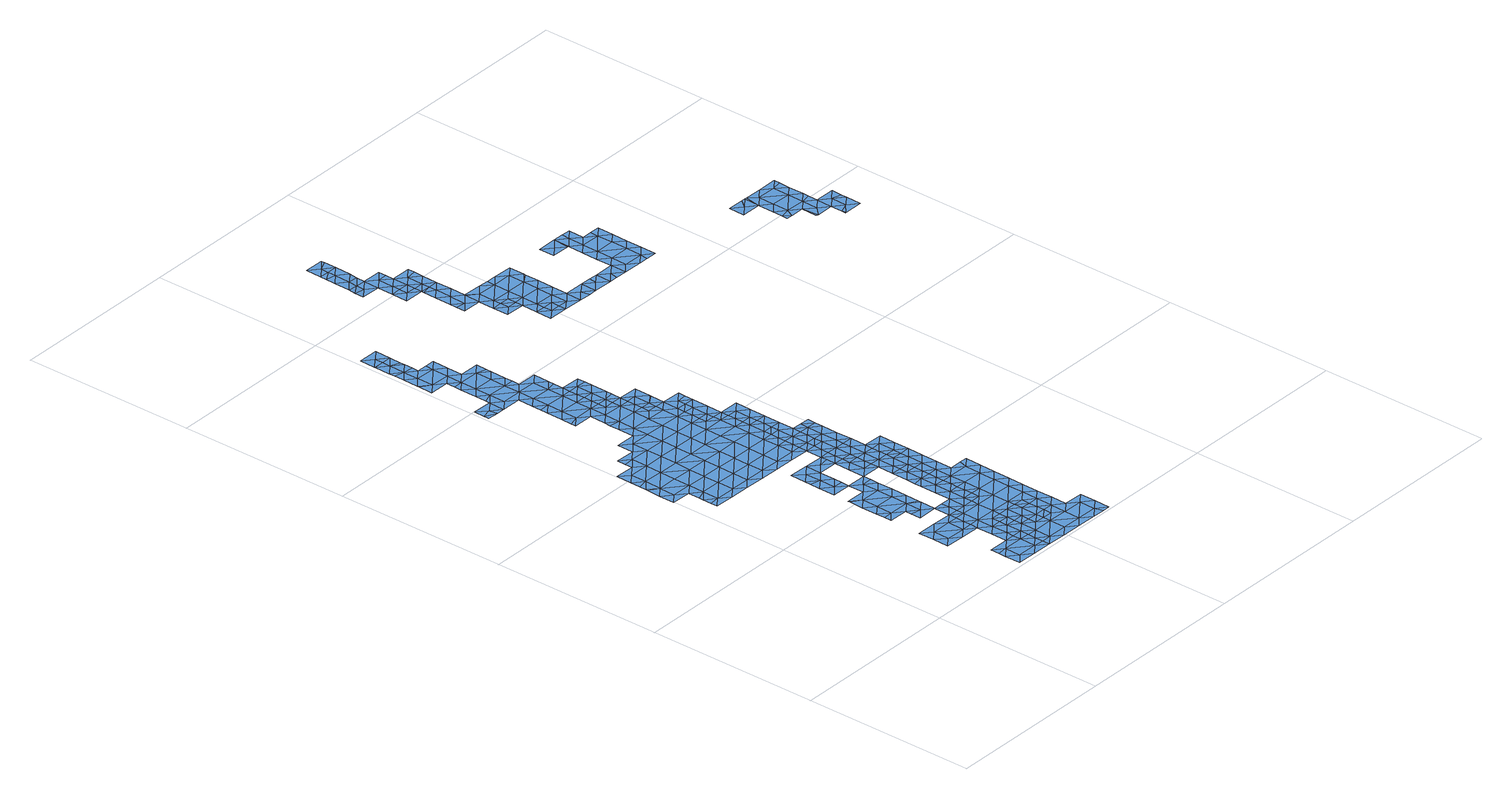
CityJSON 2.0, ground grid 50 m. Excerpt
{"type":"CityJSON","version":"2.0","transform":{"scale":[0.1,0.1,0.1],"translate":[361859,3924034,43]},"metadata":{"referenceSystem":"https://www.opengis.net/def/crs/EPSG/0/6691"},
"CityObjects":{
"waterbody1":{"type":"WaterBody","attributes":{"name":"9","class":"1140","function":"1","WaterBodyRiverFloodingRiskAttribute.description":"5","WaterBodyRiverFloodingRiskAttribute.rankOrg":"1","WaterBodyRiverFloodingRiskAttribute.adminType":"2","WaterBodyRiverFloodingRiskAttribute.scale":"L1"},"geometry":[{"type":"MultiSurface","lod":"1","boundaries":[[[0,1,2]],[[3,4,0]],[[5,2,6]],[[4,7,8]],[[8,7,9]],[[10,6,1]],[[0,11,12]],[[13,11,2]],[[0,2,11]],[[9,1,8]],[[6,2,1]],[[0,8,1]],[[0,12,3]],[[5,14,2]],[[4,8,0]],[[1,9,15]],[[15,10,1]],[[14,13,2]]]}]},
"waterbody2":{"type":"WaterBody","attributes":{"name":"9","class":"1140","function":"1","WaterBodyRiverFloodingRiskAttribute.description":"5","WaterBodyRiverFloodingRiskAttribute.rankOrg":"1","WaterBodyRiverFloodingRiskAttribute.adminType":"2","WaterBodyRiverFloodingRiskAttribute.scale":"L1"},"geometry":[{"type":"MultiSurface","lod":"1","boundaries":[[[16,17,18]],[[19,20,21]],[[22,19,21]],[[21,20,23]],[[22,21,16]],[[16,24,17]],[[25,21,23]],[[25,16,21]],[[16,18,22]],[[26,24,27]],[[27,25,28]],[[25,29,28]],[[27,28,26]],[[25,23,29]],[[25,27,16]],[[16,27,24]]]}]},
"waterbody3":{"type":"WaterBody","attributes":{"name":"9","class":"1140","function":"1","WaterBodyRiverFloodingRiskAttribute.description":"5","WaterBodyRiverFloodingRiskAttribute.rankOrg":"1","WaterBodyRiverFloodingRiskAttribute.adminType":"2","WaterBodyRiverFloodingRiskAttribute.scale":"L1"},"geometry":[{"type":"MultiSurface","lod":"1","boundaries":[[[30,31,32]],[[33,34,35]],[[31,36,37]],[[38,39,40]],[[41,42,39]],[[43,44,45]],[[44,43,46]],[[45,41,39]],[[30,47,31]],[[42,31,37]],[[42,37,40]],[[36,31,47]],[[44,41,45]],[[41,48,49]],[[39,42,40]],[[39,50,45]],[[50,39,38]],[[48,41,51]],[[52,34,33]],[[44,51,41]],[[53,34,52]],[[30,34,53]],[[32,34,30]],[[35,34,32]],[[41,54,42]],[[35,32,55]],[[49,55,54]],[[54,55,32]],[[54,32,31]],[[54,31,42]],[[46,56,44]],[[54,41,49]],[[51,44,56]]]}]},
"waterbody4":{"type":"WaterBody","attributes":{"name":"9","class":"1140","function":"1","WaterBodyRiverFloodingRiskAttribute.description":"5","WaterBodyRiverFloodingRiskAttribute.rankOrg":"1","WaterBodyRiverFloodingRiskAttribute.adminType":"2","WaterBodyRiverFloodingRiskAttribute.scale":"L1"},"geometry":[{"type":"MultiSurface","lod":"1","boundaries":[[[53,57,58]],[[59,60,61]],[[61,62,59]],[[62,63,59]],[[64,59,63]],[[64,60,59]],[[64,63,65]],[[66,63,67]],[[66,58,63]],[[66,68,58]],[[58,68,53]],[[65,63,58]],[[67,63,62]],[[64,69,60]],[[57,65,58]],[[60,69,70]],[[64,71,69]],[[72,70,69]],[[72,69,71]]]}]},
"waterbody5":{"type":"WaterBody","attributes":{"name":"9","class":"1140","function":"1","WaterBodyRiverFloodingRiskAttribute.description":"5","WaterBodyRiverFloodingRiskAttribute.rankOrg":"1","WaterBodyRiverFloodingRiskAttribute.adminType":"2","WaterBodyRiverFloodingRiskAttribute.scale":"L1"},"geometry":[{"type":"MultiSurface","lod":"1","boundaries":[[[73,74,75]],[[76,77,74]],[[73,78,74]],[[79,75,80]],[[81,82,83]],[[84,83,82]],[[85,79,80]],[[79,85,86]],[[77,87,74]],[[85,80,88]],[[75,87,80]],[[78,89,74]],[[75,74,87]],[[88,80,83]],[[84,90,83]],[[84,91,90]],[[90,88,83]],[[83,87,81]],[[80,87,83]],[[89,76,74]]]}]},
"waterbody6":{"type":"WaterBody","attributes":{"name":"9","class":"1140","function":"1","WaterBodyRiverFloodingRiskAttribute.description":"5","WaterBodyRiverFloodingRiskAttribute.rankOrg":"1","WaterBodyRiverFloodingRiskAttribute.adminType":"2","WaterBodyRiverFloodingRiskAttribute.scale":"L1"},"geometry":[{"type":"MultiSurface","lod":"1","boundaries":[[[92,93,94]],[[92,95,96]],[[97,98,95]],[[99,100,101]],[[102,94,103]],[[104,105,96]],[[105,106,96]],[[96,106,92]],[[106,107,92]],[[107,93,92]],[[94,93,108]],[[108,109,94]],[[94,109,103]],[[110,99,101]],[[103,109,111]],[[103,112,102]],[[112,103,113]],[[103,99,113]],[[114,99,103]],[[111,114,103]],[[20,115,97]],[[115,98,97]],[[96,98,116]],[[95,98,96]],[[116,104,96]],[[110,113,99]],[[99,114,117]],[[118,95,92]],[[94,118,92]],[[102,118,94]],[[117,100,99]],[[20,97,56]],[[119,56,97]],[[119,97,95]]]}]},
"waterbody7":{"type":"WaterBody","attributes":{"name":"9","class":"1140","function":"1","WaterBodyRiverFloodingRiskAttribute.description":"5","WaterBodyRiverFloodingRiskAttribute.rankOrg":"2","WaterBodyRiverFloodingRiskAttribute.adminType":"2","WaterBodyRiverFloodingRiskAttribute.scale":"L1"},"geometry":[{"type":"MultiSurface","lod":"1","boundaries":[[[120,121,122]],[[123,124,122]],[[122,125,120]],[[124,125,122]],[[121,123,122]]]}]},
"waterbody8":{"type":"WaterBody","attributes":{"name":"9","class":"1140","function":"1","WaterBodyRiverFloodingRiskAttribute.description":"5","WaterBodyRiverFloodingRiskAttribute.rankOrg":"1","WaterBodyRiverFloodingRiskAttribute.adminType":"2","WaterBodyRiverFloodingRiskAttribute.scale":"L1"},"geometry":[{"type":"MultiSurface","lod":"1","boundaries":[[[126,127,128]],[[127,126,129]],[[127,129,130]],[[128,52,126]],[[126,52,131]],[[132,126,131]],[[133,130,134]],[[129,126,132]],[[130,133,127]],[[133,71,127]],[[127,71,128]]]}]},
"waterbody9":{"type":"WaterBody","attributes":{"name":"9","class":"1140","function":"1","WaterBodyRiverFloodingRiskAttribute.description":"5","WaterBodyRiverFloodingRiskAttribute.rankOrg":"1","WaterBodyRiverFloodingRiskAttribute.adminType":"2","WaterBodyRiverFloodingRiskAttribute.scale":"L1"},"geometry":[{"type":"MultiSurface","lod":"1","boundaries":[[[135,136,137]],[[138,139,140]],[[141,140,142]],[[143,144,145]],[[146,147,148]],[[149,148,150]],[[151,152,153]],[[154,150,155]],[[153,152,156]],[[157,153,156]],[[155,158,159]],[[160,158,161]],[[161,162,163]],[[156,164,165]],[[166,163,167]],[[168,166,167]],[[169,170,166]],[[120,171,121]],[[172,173,174]],[[175,171,176]],[[177,178,179]],[[173,172,180]],[[181,182,178]],[[183,182,181]],[[184,182,183]],[[185,186,187]],[[186,188,187]],[[189,187,188]],[[190,191,189]],[[192,193,190]],[[193,192,194]],[[195,196,197]],[[198,195,197]],[[199,198,200]],[[201,202,203]],[[204,201,203]],[[205,201,204]],[[204,206,205]],[[207,208,209]],[[204,210,211]],[[211,206,204]],[[138,140,212]],[[141,212,140]],[[213,214,146]],[[215,214,213]],[[216,217,218]],[[159,154,155]],[[219,154,159]],[[165,162,156]],[[162,165,220]],[[220,163,162]],[[156,152,164]],[[221,222,223]],[[224,225,223]],[[226,227,228]],[[210,229,211]],[[137,204,203]],[[230,231,232]],[[233,234,136]],[[235,232,231]],[[232,236,237]],[[163,220,238]],[[163,238,167]],[[239,167,238]],[[239,168,167]],[[188,240,189]],[[240,190,189]],[[241,190,240]],[[241,236,190]],[[236,192,190]],[[192,236,235]],[[236,232,235]],[[192,235,194]],[[196,242,197]],[[242,135,197]],[[197,135,137]],[[137,198,197]],[[203,198,137]],[[198,203,200]],[[202,200,203]],[[208,206,209]],[[243,244,245]],[[227,246,228]],[[164,246,247]],[[244,248,245]],[[249,250,251]],[[247,165,164]],[[252,253,254]],[[238,220,165]],[[249,255,256]],[[239,238,257]],[[258,259,260]],[[258,261,262]],[[262,263,264]],[[264,263,265]],[[263,266,265]],[[170,169,266]],[[170,266,263]],[[170,263,160]],[[160,263,261]],[[159,158,267]],[[257,238,256]],[[256,238,249]],[[165,249,238]],[[247,249,165]],[[249,247,250]],[[247,248,250]],[[247,245,248]],[[246,245,247]],[[227,245,246]],[[227,243,245]],[[268,269,219]],[[171,175,121]],[[270,179,271]],[[179,270,177]],[[179,272,271]],[[272,179,273]],[[274,273,179]],[[275,273,274]],[[276,277,278]],[[277,275,278]],[[187,278,275]],[[278,187,189]],[[278,189,279]],[[191,279,189]],[[191,280,279]],[[281,280,191]],[[282,283,284]],[[283,282,285]],[[285,282,286]],[[286,282,193]],[[284,193,282]],[[191,193,284]],[[190,193,191]],[[286,193,195]],[[195,193,194]],[[195,194,196]],[[198,286,195]],[[286,198,287]],[[199,287,198]],[[288,286,287]],[[289,290,291]],[[290,289,292]],[[267,158,160]],[[211,209,206]],[[211,252,209]],[[229,252,211]],[[253,252,229]],[[293,269,294]],[[295,217,296]],[[297,294,298]],[[299,289,291]],[[292,289,300]],[[298,294,269]],[[268,298,269]],[[301,302,300]],[[219,303,268]],[[260,259,301]],[[303,219,159]],[[303,159,267]],[[260,261,258]],[[261,263,262]],[[170,163,166]],[[163,170,161]],[[161,170,160]],[[178,182,179]],[[182,274,179]],[[185,182,184]],[[267,160,261]],[[267,261,260]],[[267,260,303]],[[303,260,301]],[[303,301,268]],[[268,301,300]],[[268,300,298]],[[298,300,289]],[[298,289,299]],[[299,297,298]],[[293,217,269]],[[185,274,182]],[[259,302,301]],[[302,292,300]],[[296,304,295]],[[274,187,275]],[[305,120,125]],[[120,305,171]],[[174,171,305]],[[173,171,174]],[[171,173,176]],[[173,306,176]],[[173,177,306]],[[173,178,177]],[[180,178,173]],[[216,269,217]],[[269,216,219]],[[219,216,154]],[[149,150,154]],[[216,149,154]],[[213,146,148]],[[213,148,149]],[[216,213,149]],[[213,216,218]],[[218,215,213]],[[214,307,146]],[[308,147,146]],[[309,308,146]],[[307,309,146]],[[310,207,209]],[[310,209,311]],[[312,311,313]],[[209,313,311]],[[180,181,178]],[[252,313,209]],[[225,224,254]],[[254,224,252]],[[304,314,295]],[[218,217,295]],[[315,218,295]],[[315,295,314]],[[276,278,316]],[[316,278,279]],[[280,316,279]],[[281,191,284]],[[285,286,288]],[[255,249,251]],[[251,250,317]],[[248,317,250]],[[237,230,232]],[[187,274,185]],[[231,230,318]],[[137,136,234]],[[137,234,204]],[[204,234,210]],[[234,319,210]],[[234,233,319]],[[228,225,226]],[[228,223,225]],[[228,221,223]],[[221,228,246]],[[164,221,246]],[[152,221,164]],[[320,221,152]],[[221,320,222]],[[144,222,320]],[[321,222,144]],[[222,321,224]],[[224,321,313]],[[321,322,313]],[[321,323,322]],[[324,322,323]],[[325,140,139]],[[325,142,140]],[[325,323,142]],[[142,323,144]],[[143,142,144]],[[326,145,327]],[[145,144,327]],[[147,326,327]],[[147,327,148]],[[148,327,151]],[[327,320,151]],[[148,151,150]],[[153,150,151]],[[150,153,155]],[[157,155,153]],[[155,157,158]],[[157,161,158]],[[161,157,162]],[[157,156,162]],[[152,151,320]],[[327,144,320]],[[323,321,144]],[[223,222,224]],[[252,224,313]],[[312,313,322]],[[325,324,323]]]}]},
"waterbody10":{"type":"WaterBody","attributes":{"name":"9","class":"1140","function":"1","WaterBodyRiverFloodingRiskAttribute.description":"5","WaterBodyRiverFloodingRiskAttribute.rankOrg":"2","WaterBodyRiverFloodingRiskAttribute.adminType":"2","WaterBodyRiverFloodingRiskAttribute.scale":"L1"},"geometry":[{"type":"MultiSurface","lod":"1","boundaries":[[[328,329,330]],[[331,329,328]],[[331,332,329]],[[332,333,329]],[[328,330,334]],[[329,333,335]],[[335,333,336]],[[336,333,337]],[[333,338,337]],[[335,336,106]],[[107,106,336]],[[107,336,93]],[[105,335,106]],[[93,336,337]],[[111,109,339]],[[339,114,111]],[[338,340,337]],[[340,338,341]],[[342,339,340]],[[343,339,342]],[[344,341,338]],[[345,338,333]],[[333,332,345]],[[346,328,334]],[[86,347,346]],[[348,349,350]],[[130,351,134]],[[352,134,353]],[[114,339,343]],[[354,100,355]],[[343,342,356]],[[355,357,358]],[[359,360,361]],[[362,363,360]],[[364,363,362]],[[365,364,362]],[[366,364,365]],[[362,367,365]],[[82,368,367]],[[22,369,19]],[[368,14,5]],[[370,369,22]],[[369,370,371]],[[371,370,372]],[[372,370,78]],[[78,370,373]],[[18,17,370]],[[367,84,82]],[[17,374,373]],[[374,375,373]],[[369,20,19]],[[370,22,18]],[[98,369,371]],[[371,372,330]],[[372,78,73]],[[89,78,373]],[[373,375,76]],[[77,76,376]],[[87,77,376]],[[372,334,330]],[[334,86,346]],[[86,85,347]],[[90,350,88]],[[349,377,350]],[[359,361,378]],[[349,359,378]],[[349,348,359]],[[10,379,6]],[[375,374,11]],[[13,375,11]],[[13,14,375]],[[76,375,14]],[[76,14,376]],[[376,14,368]],[[368,82,376]],[[81,376,82]],[[81,87,376]],[[373,76,89]],[[73,75,372]],[[372,75,334]],[[334,75,79]],[[79,86,334]],[[85,88,347]],[[90,91,350]],[[350,347,88]],[[377,347,350]],[[380,351,381]],[[381,351,382]],[[129,382,351]],[[383,381,382]],[[84,367,91]],[[358,354,355]],[[382,354,383]],[[382,384,354]],[[384,100,354]],[[385,347,377]],[[384,110,101]],[[132,131,382]],[[133,134,352]],[[117,114,343]],[[117,343,100]],[[100,343,355]],[[355,343,356]],[[355,356,357]],[[360,386,361]],[[360,387,386]],[[363,387,360]],[[10,15,379]],[[379,15,366]],[[379,366,365]],[[367,379,365]],[[368,379,367]],[[379,368,6]],[[5,6,368]],[[347,385,346]],[[373,370,17]],[[359,362,360]],[[362,359,348]],[[348,367,362]],[[367,348,91]],[[91,348,350]],[[105,104,335]],[[388,346,385]],[[388,328,346]],[[388,331,328]],[[338,345,344]],[[340,339,337]],[[109,337,339]],[[108,337,109]],[[108,93,337]],[[115,20,369]],[[115,369,98]],[[131,110,384]],[[382,131,384]],[[129,132,382]],[[130,129,351]],[[116,98,371]],[[371,104,116]],[[371,330,104]],[[352,353,389]],[[390,353,391]],[[134,391,353]],[[134,351,391]],[[351,392,391]],[[380,392,351]],[[391,392,393]],[[393,390,391]],[[104,330,335]],[[330,329,335]],[[101,100,384]],[[389,70,352]],[[133,352,71]],[[71,352,70]]]}]},
"waterbody11":{"type":"WaterBody","attributes":{"name":"9","class":"1140","function":"1","WaterBodyRiverFloodingRiskAttribute.description":"5","WaterBodyRiverFloodingRiskAttribute.rankOrg":"2","WaterBodyRiverFloodingRiskAttribute.adminType":"2","WaterBodyRiverFloodingRiskAttribute.scale":"L1"},"geometry":[{"type":"MultiSurface","lod":"1","boundaries":[[[394,395,396]],[[394,397,395]],[[208,207,397]],[[398,199,200]],[[399,398,396]],[[399,400,398]],[[400,287,398]],[[287,199,398]],[[401,397,207]],[[397,401,395]],[[398,394,396]],[[398,200,394]],[[200,202,394]],[[202,201,394]],[[205,397,201]],[[205,206,397]],[[206,208,397]],[[397,394,201]]]}]},
"waterbody12":{"type":"WaterBody","attributes":{"name":"9","class":"1140","function":"1","WaterBodyRiverFloodingRiskAttribute.description":"5","WaterBodyRiverFloodingRiskAttribute.rankOrg":"2","WaterBodyRiverFloodingRiskAttribute.adminType":"2","WaterBodyRiverFloodingRiskAttribute.scale":"L1"},"geometry":[{"type":"MultiSurface","lod":"1","boundaries":[[[402,403,404]],[[405,402,404]],[[404,403,406]],[[403,304,406]],[[296,293,406]],[[304,296,406]],[[297,299,404]],[[290,407,291]],[[299,291,407]],[[407,404,299]],[[297,404,294]],[[293,294,406]],[[217,293,296]],[[406,294,404]],[[290,408,407]],[[408,409,407]],[[409,408,410]],[[409,405,407]],[[405,404,407]]]}]},
"waterbody13":{"type":"WaterBody","attributes":{"name":"9","class":"1140","function":"1","WaterBodyRiverFloodingRiskAttribute.description":"5","WaterBodyRiverFloodingRiskAttribute.rankOrg":"2","WaterBodyRiverFloodingRiskAttribute.adminType":"2","WaterBodyRiverFloodingRiskAttribute.scale":"L1"},"geometry":[{"type":"MultiSurface","lod":"1","boundaries":[[[324,325,411]],[[207,412,413]],[[414,413,412]],[[414,412,411]],[[412,311,411]],[[415,414,411]],[[325,415,411]],[[311,312,411]],[[310,311,412]],[[310,412,207]],[[322,324,312]],[[312,324,411]]]}]},
"waterbody14":{"type":"WaterBody","attributes":{"name":"9","class":"1140","function":"1","WaterBodyRiverFloodingRiskAttribute.description":"5","WaterBodyRiverFloodingRiskAttribute.rankOrg":"1","WaterBodyRiverFloodingRiskAttribute.adminType":"2","WaterBodyRiverFloodingRiskAttribute.scale":"L1"},"geometry":[{"type":"MultiSurface","lod":"1","boundaries":[[[416,417,418]],[[417,403,419]],[[402,419,403]],[[405,419,402]],[[420,419,405]],[[420,405,409]],[[408,290,421]],[[389,353,421]],[[408,421,410]],[[353,410,421]],[[410,353,422]],[[418,419,423]],[[353,390,422]],[[390,393,422]],[[420,410,422]],[[424,420,422]],[[423,420,424]],[[409,410,420]],[[419,420,423]],[[424,422,393]],[[419,418,417]],[[70,421,290]],[[421,70,389]]]}]},
"waterbody15":{"type":"WaterBody","attributes":{"name":"9","class":"1140","function":"1","WaterBodyRiverFloodingRiskAttribute.description":"5","WaterBodyRiverFloodingRiskAttribute.rankOrg":"2","WaterBodyRiverFloodingRiskAttribute.adminType":"2","WaterBodyRiverFloodingRiskAttribute.scale":"L1"},"geometry":[{"type":"MultiSurface","lod":"1","boundaries":[[[141,143,425]],[[143,145,425]],[[425,426,212]],[[326,147,427]],[[427,426,425]],[[427,309,426]],[[308,309,427]],[[308,427,147]],[[141,142,143]],[[141,425,212]],[[427,145,326]],[[425,145,427]]]}]},
"waterbody16":{"type":"WaterBody","attributes":{"name":"9","class":"1140","function":"1","WaterBodyRiverFloodingRiskAttribute.description":"5","WaterBodyRiverFloodingRiskAttribute.rankOrg":"1","WaterBodyRiverFloodingRiskAttribute.adminType":"2","WaterBodyRiverFloodingRiskAttribute.scale":"L1"},"geometry":[{"type":"MultiSurface","lod":"1","boundaries":[[[358,357,428]],[[429,392,380]],[[430,431,429]],[[431,392,429]],[[428,381,383]],[[429,381,428]],[[428,430,429]],[[383,358,428]],[[383,354,358]],[[381,429,380]],[[357,430,428]]]}]},
"waterbody17":{"type":"WaterBody","attributes":{"name":"9","class":"1140","function":"1","WaterBodyRiverFloodingRiskAttribute.description":"5","WaterBodyRiverFloodingRiskAttribute.rankOrg":"2","WaterBodyRiverFloodingRiskAttribute.adminType":"2","WaterBodyRiverFloodingRiskAttribute.scale":"L1"},"geometry":[{"type":"MultiSurface","lod":"1","boundaries":[[[315,432,218]],[[307,433,309]],[[309,433,434]],[[434,433,435]],[[307,214,433]],[[314,435,432]],[[315,314,432]],[[215,218,432]],[[215,432,214]],[[432,433,214]],[[433,432,435]]]}]},
"waterbody18":{"type":"WaterBody","attributes":{"name":"9","class":"1140","function":"1","WaterBodyRiverFloodingRiskAttribute.description":"5","WaterBodyRiverFloodingRiskAttribute.rankOrg":"2","WaterBodyRiverFloodingRiskAttribute.adminType":"2","WaterBodyRiverFloodingRiskAttribute.scale":"L1"},"geometry":[{"type":"MultiSurface","lod":"1","boundaries":[[[436,437,438]],[[439,437,436]],[[440,441,438]],[[441,440,442]],[[443,440,438]],[[444,445,446]],[[445,437,446]],[[447,443,438]],[[441,436,438]],[[439,446,437]],[[445,447,437]],[[438,437,447]]]}]},
"waterbody19":{"type":"WaterBody","attributes":{"name":"9","class":"1140","function":"1","WaterBodyRiverFloodingRiskAttribute.description":"5","WaterBodyRiverFloodingRiskAttribute.rankOrg":"2","WaterBodyRiverFloodingRiskAttribute.adminType":"2","WaterBodyRiverFloodingRiskAttribute.scale":"L1"},"geometry":[{"type":"MultiSurface","lod":"1","boundaries":[[[448,449,450]],[[450,451,452]],[[453,450,452]],[[453,448,450]],[[450,454,451]],[[449,454,450]]]}]},
"waterbody20":{"type":"WaterBody","attributes":{"name":"9","class":"1140","function":"1","WaterBodyRiverFloodingRiskAttribute.description":"5","WaterBodyRiverFloodingRiskAttribute.rankOrg":"1","WaterBodyRiverFloodingRiskAttribute.adminType":"2","WaterBodyRiverFloodingRiskAttribute.scale":"L1"},"geometry":[{"type":"MultiSurface","lod":"1","boundaries":[[[442,455,456]],[[440,457,458]],[[443,457,440]],[[458,442,440]],[[457,459,458]],[[455,442,458]],[[455,458,459]],[[460,448,453]],[[453,452,460]],[[461,442,456]],[[454,449,462]],[[455,454,462]],[[461,456,463]],[[463,456,464]],[[462,464,456]],[[462,456,455]],[[449,448,462]],[[462,448,464]],[[464,448,465]],[[460,465,448]],[[465,460,466]],[[467,468,460]],[[467,460,452]],[[469,465,470]],[[469,464,465]],[[470,465,466]],[[466,460,468]]]}]},
"waterbody21":{"type":"WaterBody","attributes":{"name":"9","class":"1140","function":"1","WaterBodyRiverFloodingRiskAttribute.description":"5","WaterBodyRiverFloodingRiskAttribute.rankOrg":"1","WaterBodyRiverFloodingRiskAttribute.adminType":"2","WaterBodyRiverFloodingRiskAttribute.scale":"L1"},"geometry":[{"type":"MultiSurface","lod":"1","boundaries":[[[471,472,473]],[[473,472,444]],[[471,473,474]],[[439,474,473]],[[446,439,473]],[[473,444,446]]]}]},
"waterbody22":{"type":"WaterBody","attributes":{"name":"9","class":"1140","function":"1","WaterBodyRiverFloodingRiskAttribute.description":"5","WaterBodyRiverFloodingRiskAttribute.rankOrg":"2","WaterBodyRiverFloodingRiskAttribute.adminType":"2","WaterBodyRiverFloodingRiskAttribute.scale":"L1"},"geometry":[{"type":"MultiSurface","lod":"1","boundaries":[[[468,467,475]],[[476,467,452]],[[477,478,475]],[[479,475,478]],[[478,480,479]],[[481,480,478]],[[482,480,481]],[[483,484,481]],[[483,481,485]],[[467,476,475]],[[468,475,479]],[[476,477,475]],[[485,478,477]],[[485,481,478]],[[482,481,484]]]}]},
"waterbody23":{"type":"WaterBody","attributes":{"name":"9","class":"1140","function":"1","WaterBodyRiverFloodingRiskAttribute.description":"5","WaterBodyRiverFloodingRiskAttribute.rankOrg":"2","WaterBodyRiverFloodingRiskAttribute.adminType":"2","WaterBodyRiverFloodingRiskAttribute.scale":"L1"},"geometry":[{"type":"MultiSurface","lod":"1","boundaries":[[[486,487,488]],[[489,487,486]],[[489,486,490]],[[491,490,486]],[[492,489,490]],[[491,486,488]]]}]},
"waterbody24":{"type":"WaterBody","attributes":{"name":"9","class":"1140","function":"1","WaterBodyRiverFloodingRiskAttribute.description":"5","WaterBodyRiverFloodingRiskAttribute.rankOrg":"2","WaterBodyRiverFloodingRiskAttribute.adminType":"2","WaterBodyRiverFloodingRiskAttribute.scale":"L1"},"geometry":[{"type":"MultiSurface","lod":"1","boundaries":[[[493,494,495]],[[495,494,496]],[[497,498,495]],[[497,495,496]],[[493,495,499]],[[498,499,495]]]}]},
"waterbody25":{"type":"WaterBody","attributes":{"name":"9","class":"1140","function":"1","WaterBodyRiverFloodingRiskAttribute.description":"5","WaterBodyRiverFloodingRiskAttribute.rankOrg":"1","WaterBodyRiverFloodingRiskAttribute.adminType":"2","WaterBodyRiverFloodingRiskAttribute.scale":"L1"},"geometry":[{"type":"MultiSurface","lod":"1","boundaries":[[[500,501,502]],[[500,503,501]],[[504,500,502]],[[491,493,505]],[[504,492,506]],[[504,502,492]],[[497,507,498]],[[499,498,505]],[[508,509,510]],[[511,512,513]],[[513,514,511]],[[515,514,513]],[[513,510,515]],[[510,509,515]],[[516,511,517]],[[518,519,520]],[[521,522,519]],[[522,523,519]],[[524,519,523]],[[521,525,522]],[[523,522,525]],[[515,509,526]],[[527,526,509]],[[528,529,527]],[[530,531,532]],[[506,531,533]],[[533,504,506]],[[490,491,506]],[[534,535,500]],[[535,503,500]],[[516,517,536]],[[536,517,537]],[[538,531,530]],[[531,538,533]],[[539,530,532]],[[507,532,498]],[[498,532,505]],[[505,532,531]],[[505,531,506]],[[505,506,491]],[[492,490,506]],[[489,492,502]],[[489,502,487]],[[539,532,507]],[[526,540,515]],[[541,540,526]],[[526,542,541]],[[542,526,527]],[[543,542,527]],[[544,542,543]],[[543,527,529]],[[545,518,520]],[[519,524,520]],[[541,546,540]],[[541,542,547]],[[542,544,547]],[[548,547,544]],[[547,548,549]],[[547,549,541]],[[550,551,549]],[[548,550,549]],[[528,527,508]],[[508,527,509]],[[512,510,513]],[[552,553,516]],[[553,552,554]],[[539,554,552]],[[507,554,539]],[[554,507,496]],[[497,496,507]],[[505,493,499]],[[552,536,539]],[[514,517,511]],[[536,552,516]],[[537,517,514]],[[503,480,501]],[[482,487,502]],[[502,501,482]],[[555,534,556]],[[557,556,533]],[[533,556,504]],[[504,556,500]],[[556,534,500]],[[558,501,480]],[[482,501,558]],[[559,557,533]],[[559,533,538]],[[557,555,556]],[[549,560,561]],[[561,541,549]],[[561,546,541]],[[546,561,524]],[[524,561,520]],[[560,520,561]],[[560,545,520]],[[560,549,551]]]}]},
"waterbody26":{"type":"WaterBody","attributes":{"name":"9","class":"1140","function":"1","WaterBodyRiverFloodingRiskAttribute.description":"5","WaterBodyRiverFloodingRiskAttribute.rankOrg":"1","WaterBodyRiverFloodingRiskAttribute.adminType":"2","WaterBodyRiverFloodingRiskAttribute.scale":"L1"},"geometry":[{"type":"MultiSurface","lod":"1","boundaries":[[[562,563,564]],[[565,566,567]],[[568,569,566]],[[567,570,571]],[[564,571,570]],[[571,564,572]],[[573,569,574]],[[575,573,576]],[[564,570,562]],[[577,565,571]],[[564,578,572]],[[579,580,581]],[[582,579,581]],[[582,581,583]],[[565,583,581]],[[583,565,577]],[[577,571,572]],[[578,564,563]],[[571,565,567]],[[565,581,580]],[[584,585,586]],[[567,566,569]],[[567,569,570]],[[570,569,573]],[[570,573,575]],[[570,575,562]],[[587,585,584]],[[588,585,587]],[[589,585,588]],[[590,591,592]],[[593,574,594]],[[595,574,593]],[[595,573,574]],[[588,573,595]],[[576,573,588]],[[595,589,588]],[[589,595,593]],[[574,569,596]],[[596,569,568]],[[596,568,597]],[[598,599,591]],[[589,592,599]],[[585,589,599]],[[592,591,599]],[[599,586,585]],[[586,599,598]]]}]}
},
"vertices":[
[357,82,4],[413,35,4],[414,81,4],[329,80,4],[328,59,4],[442,80,4],[442,57,4],[328,13,4],[356,36,4],[384,12,4],[442,34,4],[386,104,4],[329,105,4],[414,104,4],[443,104,4],[441,11,4],
[359,220,4],[387,197,4],[388,220,4],[388,266,4],[389,289,4],[360,267,4],[388,243,4],[332,290,4],[331,198,4],[303,267,4],[274,199,4],[303,221,4],[275,245,4],[275,291,4],
[336,521,4],[307,499,4],[364,498,4],[393,544,4],[364,544,4],[392,520,4],[279,516,4],[278,476,4],[277,404,4],[305,406,4],[277,430,4],[362,405,4],[306,452,4],[333,364,4],[361,359,4],[333,383,4],[333,336,4],[279,522,4],[390,389,4],[391,428,4],[277,383,4],[390,382,4],[393,567,4],[336,567,4],[363,451,4],[392,474,4],[389,336,4],
[337,591,4],[308,591,4],[310,683,4],[338,706,4],[282,707,4],[281,661,4],[309,637,4],[338,660,4],[337,614,4],[280,615,4],[281,643,4],[280,568,4],[366,683,4],[395,705,4],[394,659,4],[395,687,4],
[472,196,4],[472,172,4],[501,195,4],[443,150,4],[472,149,4],[444,196,4],[529,195,4],[529,172,4],[500,126,4],[499,103,4],[528,125,4],[528,102,4],[557,171,4],[557,194,4],[500,149,4],[557,148,4],[444,173,4],[556,125,4],[556,102,4],
[475,357,4],[504,380,4],[476,404,4],[446,335,4],[474,311,4],[417,312,4],[445,288,4],[477,496,4],[506,519,4],[477,519,4],[448,427,4],[476,450,4],[502,288,4],[503,311,4],[503,334,4],[503,357,4],[504,403,4],[504,426,4],[449,519,4],[505,449,4],[448,446,4],[448,473,4],[505,472,4],[417,289,4],[474,288,4],[505,496,4],[447,381,4],[416,335,4],
[44,1820,6],[72,1820,6],[44,1843,6],[73,1866,6],[16,1867,6],[15,1821,6],
[422,589,4],[422,635,4],[394,613,4],[450,612,4],[451,635,4],[450,566,4],[450,589,4],[423,659,4],[451,658,4],
[122,1357,6],[121,1310,6],[150,1333,6],[402,1147,4],[402,1167,4],[374,1145,4],[373,1122,4],[345,1122,4],[344,1099,4],[316,1099,4],[344,1076,4],[371,1006,4],[343,1030,4],[315,1007,4],[314,961,4],[257,962,5],[258,1008,5],[201,1009,5],[201,962,5],[313,915,4],[257,915,4],[144,963,5],[200,916,4],[199,870,4],[256,869,4],[142,825,4],[142,871,4],[143,917,4],[86,872,4],[145,1010,5],[87,964,5],[57,849,4],[29,873,4],[0,850,4],[56,816,4],[85,826,4],[43,1797,6],[14,1757,6],[42,1751,6],[14,1774,6],[71,1786,6],[71,1773,6],[70,1727,6],[42,1705,6],[98,1704,6],[14,1728,6],[13,1682,6],[41,1658,6],[13,1677,6],[12,1636,6],[69,1635,6],[69,1610,6],[97,1611,6],[68,1589,6],[96,1565,6],[96,1519,6],[152,1518,6],[95,1473,6],[152,1472,6],[123,1449,6],[151,1426,6],[122,1403,6],[150,1379,6],[207,1378,6],[235,1378,6],[235,1355,6],[234,1309,6],[235,1332,6],[206,1332,6],[206,1286,6],[234,1286,6],[234,1262,6],[290,1262,6],[262,1262,6],[262,1239,6],[177,1263,6],[205,1240,6],[402,1121,4],[371,960,4],[399,983,4],[399,959,4],[370,914,4],[398,890,4],[399,936,4],[313,868,4],[86,918,4],[202,1055,5],[259,1100,5],[203,1101,5],[203,1147,5],[175,1125,5],[118,1126,5],[117,1079,5],[146,1102,5],[176,1217,6],[10,1467,6],[42,1450,6],[38,1473,6],[120,1279,6],[149,1287,6],[66,1450,6],[67,1496,6],[10,1497,6],[30,919,4],[1,896,4],[68,1542,6],[67,1509,6],[122,1378,6],[61,1080,5],[60,1055,5],[89,1057,5],[145,1056,5],[88,1010,5],[60,1034,5],[30,965,5],[31,1011,5],[2,989,5],[204,1194,6],[176,1199,5],[175,1171,5],[2,960,5],[2,942,5],[2,936,4],[169,755,4],[226,754,4],[198,778,4],[141,778,4],[112,756,4],[84,779,4],[56,757,4],[56,777,4],[56,803,4],[198,824,4],[312,822,4],[369,867,4],[100,1727,6],[127,1726,6],[127,1681,6],[126,1680,6],[98,1657,6],[126,1634,6],[182,1602,6],[183,1633,6],[154,1610,6],[153,1564,6],[181,1541,6],[181,1518,6],[208,1471,6],[237,1494,6],[180,1494,6],[236,1447,6],[208,1425,6],[236,1401,6],[236,1430,6],[368,775,4],[396,751,4],[396,775,4],[339,752,4],[398,867,4],[397,844,4],[427,913,4],[426,890,4],[397,821,4],[369,821,4],[397,798,4],[311,776,4],[254,777,4],[282,753,4],[255,823,4],[455,889,4],[15,1819,6],[71,1747,6],[400,1006,4],[372,1029,4],[400,1029,4],[290,1238,6],[290,1215,6],[289,1192,6],[261,1193,6],[455,935,4],[427,936,4],[182,1587,6],[3,1035,5],[9,1451,6],[120,1264,6],[259,1054,5],[260,1146,5],[289,1169,5],[317,1146,4],[317,1169,5],[346,1168,5],[344,1053,4],[315,1053,4],
[587,263,4],[588,309,4],[530,264,4],[616,286,4],[616,332,4],[588,356,4],[529,218,4],[531,310,4],[532,356,4],[532,403,4],[589,402,4],[533,449,4],[561,425,4],[596,425,4],[562,472,4],[534,495,4],[618,424,4],[617,378,4],[586,217,4],[586,171,4],[584,78,4],[613,101,4],[585,124,4],[479,635,4],[423,682,4],[452,704,4],[506,565,4],[534,541,4],[562,518,4],[563,564,4],[535,564,4],[641,77,4],[640,31,4],[669,54,4],[583,32,4],[611,9,4],[555,9,4],[527,33,4],[498,10,4],[527,79,4],[471,80,4],[417,266,4],[416,220,4],[473,265,4],[473,219,4],[415,173,4],[387,151,4],[415,127,4],[471,126,4],[614,147,4],[670,100,4],[470,34,4],[508,634,4],[507,611,4],[478,588,4],[507,588,4],[478,542,4],[614,193,4],[668,8,4],[649,8,4],[615,240,4],[424,705,4],[480,704,4],[480,681,4],[508,657,4],[509,703,4],
[263,1331,6],[291,1308,6],[292,1354,6],[262,1285,6],[264,1378,6],[292,1376,6],[292,1400,6],[291,1289,6],
[454,820,4],[454,843,4],[425,820,4],[453,797,4],[426,867,4],[425,774,4],[424,751,4],[453,774,4],[453,751,4],
[318,1192,6],[318,1238,6],[347,1261,6],[346,1214,6],[346,1210,5],
[511,842,4],[483,843,4],[510,818,4],[482,819,4],[481,773,4],[424,728,4],[481,727,4],[510,796,4],[509,750,4],
[373,1098,4],[401,1075,4],[372,1052,4],
[535,588,4],[536,634,4],[564,610,4],[565,656,4],
[427,959,4],[428,1005,4],[457,1028,4],[456,982,4],
[304,2140,12],[276,2163,12],[275,2117,12],[305,2186,12],[275,2094,10],[303,2116,11],[303,2093,10],[246,2094,11],[248,2187,12],[247,2168,12],[276,2186,12],[247,2141,12],
[358,2000,9],[330,2001,9],[330,1977,9],[301,1955,9],[358,1954,9],[358,1977,9],[302,2001,9],
[302,2047,9],[331,2070,9],[246,2074,10],[274,2071,9],[246,2048,9],[386,1977,9],[360,2093,9],[330,2024,9],[359,2070,9],[359,2046,9],[387,2023,9],[415,1999,9],[386,1953,9],[414,1953,9],[416,2045,9],[416,2026,9],
[305,2232,12],[249,2233,12],[277,2209,12],[305,2223,12],
[386,1930,9],[358,1947,9],[357,1908,9],[385,1884,9],[414,1907,9],[413,1861,9],[384,1838,8],[412,1814,8],[356,1840,9],[356,1815,8],[356,1861,9],
[440,1745,8],[412,1768,8],[411,1722,8],[440,1768,8],[468,1744,8],[468,1721,8],[468,1767,8],
[467,1675,8],[466,1629,8],[495,1651,8],[523,1628,8],[523,1651,8],[524,1674,8],[495,1674,8],
[498,1836,8],[441,1837,8],[440,1791,8],[470,1860,8],[497,1790,8],[496,1698,8],[496,1744,8],[552,1650,8],[806,1623,8],[778,1647,8],[750,1624,8],[693,1625,8],[716,1625,8],[722,1648,8],[694,1671,8],[750,1671,8],[636,1626,8],[665,1649,8],[784,1855,8],[753,1855,8],[781,1832,8],[697,1856,8],[725,1833,8],[749,1809,8],[753,1809,8],[696,1810,8],[779,1693,8],[835,1646,8],[833,1623,8],[863,1623,8],[581,1719,8],[553,1743,8],[552,1697,8],[554,1789,8],[526,1859,8],[499,1859,8],[637,1672,8],[669,1672,8],[582,1766,8],[580,1673,8],[751,1717,8],[780,1739,8],[836,1692,8],[864,1669,8],[865,1715,8],[810,1854,8],[752,1763,8],[837,1739,8],[865,1761,8],[837,1785,8],[866,1807,8],[838,1808,8],[608,1650,8],[614,1626,8],[580,1627,8],[583,1858,8],[554,1835,8],[582,1812,8],[413,1859,9],[582,1807,8],[809,1808,8],[781,1786,8],
[1316,1569,5],[1317,1598,5],[1288,1593,5],[1203,1571,5],[1202,1525,5],[1231,1548,5],[1202,1495,5],[1230,1501,5],[1288,1547,5],[1232,1594,5],[1260,1616,5],[1287,1500,5],[1258,1478,5],[1316,1523,5],[1315,1505,5],[1212,1617,5],[1317,1616,5],[1147,1618,5],[1146,1572,5],[1175,1595,5],[1193,1617,5],[1204,1617,5],[1371,1446,5],[1343,1453,5],[1371,1430,5],[1372,1476,5],[1315,1477,5],[1314,1431,5],[1313,1384,5],[1315,1384,5],[1314,1397,5],[1263,1431,5],[1257,1432,5],[1286,1454,5],[1219,1478,5],[1201,1479,5],[1370,1384,5],[1342,1407,5]
]}
